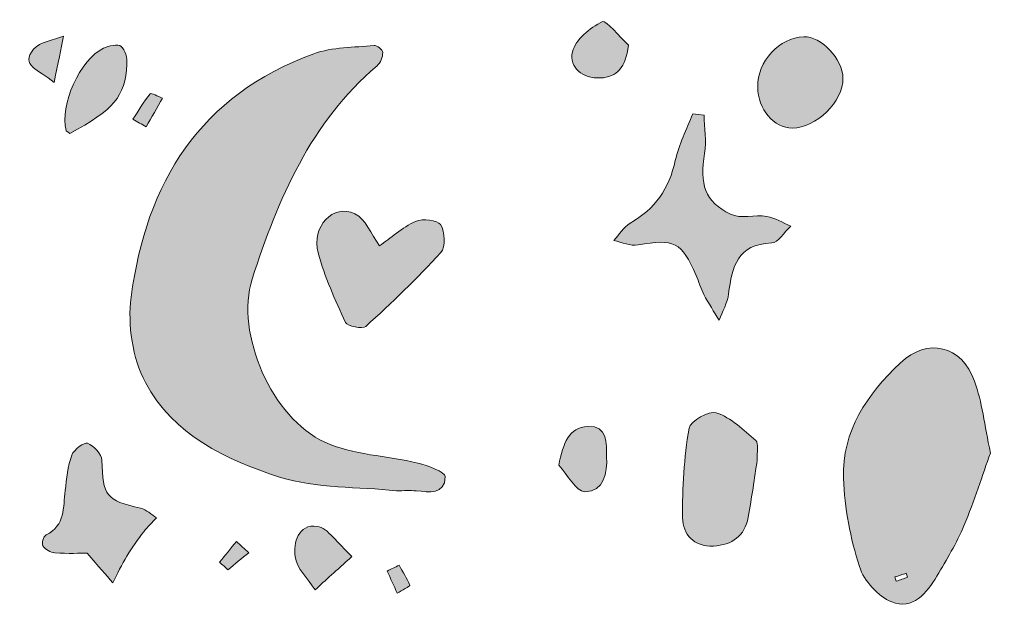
# Model space of a CAD drawing. Header units: centimetres. Extents: x -3.2 to 24.3, y 7.3 to 22.4.
# Drawn here: x 10.298 to 13.945, y 20.047 to 22.235 of the extents above; entities that cross this region are included whole.
import ezdxf

# ---------------------------------------------------------------- set-up
doc = ezdxf.new("R2010")
doc.units = ezdxf.units.CM
doc.header["$MEASUREMENT"] = 0
doc.layers.add('Layer 1', color=7, linetype='Continuous', lineweight=0)

msp = doc.modelspace()

# ---------------------------------------------------------------- hatches: boundary and pattern name
at = {"layer": 'Layer 1', "true_color": 0x000000, "transparency": 33554687}
h = msp.add_hatch(color=18, dxfattribs=at)
h.dxf.hatch_style = 2
edge = h.paths.add_edge_path()
edge.add_spline(control_points=[(12.5444, 22.1404), (12.5336, 22.0576), (12.5018, 22.0229), (12.4405, 22.02), (12.3757, 22.017), (12.3237, 22.0581), (12.3374, 22.1161), (12.348, 22.1612), (12.4023, 22.2047), (12.4479, 22.2278), (12.4618, 22.2348), (12.5112, 22.1715), (12.5444, 22.1404)], knot_values=[0, 0, 0, 0, 1, 1, 1, 2, 2, 2, 3, 3, 3, 4, 4, 4, 4], degree=3, periodic=0)
h = msp.add_hatch(color=18, dxfattribs=at)
h.dxf.hatch_style = 2
edge = h.paths.add_edge_path()
edge.add_spline(control_points=[(10.425, 22.0032), (10.3661, 22.0525), (10.2981, 22.0651), (10.3493, 22.1258), (10.3726, 22.1534), (10.4219, 22.1589), (10.4594, 22.1744), (10.4496, 22.1255), (10.4398, 22.0767), (10.425, 22.0032)], knot_values=[0, 0, 0, 0, 1, 1, 1, 2, 2, 2, 3, 3, 3, 3], degree=3, periodic=0)
h = msp.add_hatch(color=18, dxfattribs=at)
h.dxf.hatch_style = 2
edge = h.paths.add_edge_path()
edge.add_spline(control_points=[(10.4823, 21.8151), (10.4735, 21.8216), (10.4693, 21.8231), (10.4687, 21.8255), (10.4445, 21.9179), (10.5209, 22.0891), (10.6068, 22.1294), (10.6265, 22.1386), (10.6598, 22.1464), (10.6723, 22.1365), (10.6877, 22.1243), (10.6948, 22.0925), (10.6934, 22.0699), (10.686, 21.9498), (10.6452, 21.9021), (10.4823, 21.8151)], knot_values=[0, 0, 0, 0, 1, 1, 1, 2, 2, 2, 3, 3, 3, 4, 4, 4, 5, 5, 5, 5], degree=3, periodic=0)
h = msp.add_hatch(color=18, dxfattribs=at)
h.dxf.hatch_style = 2
edge = h.paths.add_edge_path()
edge.add_spline(control_points=[(11.6881, 20.4956), (11.5472, 20.5104), (11.3942, 20.5033), (11.257, 20.5463), (11.0598, 20.6082), (10.864, 20.703), (10.7614, 20.8956), (10.7135, 20.9854), (10.6957, 21.1084), (10.709, 21.2106), (10.7636, 21.6327), (10.9636, 21.9575), (11.3829, 22.1089), (11.452, 22.1338), (11.5309, 22.1323), (11.6056, 22.1398), (11.616, 22.1409), (11.6378, 22.1228), (11.6376, 22.1141), (11.6371, 22.0972), (11.6291, 22.0755), (11.6166, 22.0648), (11.3711, 21.856), (11.2504, 21.5719), (11.1558, 21.2774), (11.0913, 21.0765), (11.2301, 20.763), (11.4234, 20.6746), (11.5276, 20.627), (11.6522, 20.6253), (11.7665, 20.598), (11.8038, 20.5891), (11.8678, 20.5644), (11.8676, 20.5477), (11.8666, 20.4783), (11.8082, 20.4913), (11.7603, 20.4953), (11.738, 20.4971), (11.7155, 20.4956), (11.6881, 20.4956)], knot_values=[0, 0, 0, 0, 1, 1, 1, 2, 2, 2, 3, 3, 3, 4, 4, 4, 5, 5, 5, 6, 6, 6, 7, 7, 7, 8, 8, 8, 9, 9, 9, 10, 10, 10, 11, 11, 11, 12, 12, 12, 13, 13, 13, 13], degree=3, periodic=0)
h = msp.add_hatch(color=18, dxfattribs=at)
h.dxf.hatch_style = 2
edge = h.paths.add_edge_path()
edge.add_spline(control_points=[(13.3356, 22.0189), (13.3369, 21.9329), (13.2367, 21.8343), (13.148, 21.8344), (13.0804, 21.8345), (13.022, 21.9044), (13.0208, 21.9868), (13.0194, 22.0806), (13.1006, 22.1689), (13.191, 22.172), (13.2548, 22.1743), (13.3345, 22.0898), (13.3356, 22.0189)], knot_values=[0, 0, 0, 0, 1, 1, 1, 2, 2, 2, 3, 3, 3, 4, 4, 4, 4], degree=3, periodic=0)
h = msp.add_hatch(color=18, dxfattribs=at)
h.dxf.hatch_style = 2
edge = h.paths.add_edge_path()
edge.add_spline(control_points=[(10.7157, 21.8677), (10.7362, 21.8993), (10.7551, 21.9324), (10.779, 21.9613), (10.7826, 21.9657), (10.8091, 21.9514), (10.825, 21.9458), (10.8048, 21.9102), (10.7846, 21.8747), (10.7644, 21.8392), (10.7481, 21.8487), (10.7319, 21.8582), (10.7157, 21.8677)], knot_values=[0, 0, 0, 0, 1, 1, 1, 2, 2, 2, 3, 3, 3, 4, 4, 4, 4], degree=3, periodic=0)
h = msp.add_hatch(color=18, dxfattribs=at)
h.dxf.hatch_style = 2
edge = h.paths.add_edge_path()
edge.add_spline(control_points=[(12.8228, 21.8827), (12.8239, 21.8355), (12.8324, 21.7871), (12.8247, 21.7414), (12.8058, 21.6294), (12.8253, 21.5629), (12.9203, 21.5167), (12.9575, 21.4986), (13.0104, 21.5156), (13.0549, 21.5086), (13.0853, 21.5038), (13.1135, 21.4849), (13.1427, 21.4724), (13.1194, 21.4507), (13.0967, 21.4111), (13.0728, 21.4104), (12.9454, 21.4065), (12.9261, 21.3212), (12.9136, 21.2229), (12.9093, 21.1893), (12.8909, 21.1576), (12.8789, 21.1251), (12.8599, 21.1566), (12.8395, 21.1874), (12.8223, 21.2199), (12.8105, 21.2424), (12.804, 21.2676), (12.7937, 21.291), (12.7392, 21.4155), (12.7129, 21.4271), (12.5793, 21.4032), (12.5514, 21.3982), (12.5198, 21.4135), (12.49, 21.4194), (12.5098, 21.4411), (12.5259, 21.4693), (12.5501, 21.4833), (12.6419, 21.5359), (12.6944, 21.6118), (12.7169, 21.7152), (12.7298, 21.7744), (12.7592, 21.8301), (12.7811, 21.8873), (12.795, 21.8857), (12.8089, 21.8842), (12.8228, 21.8827)], knot_values=[0, 0, 0, 0, 1, 1, 1, 2, 2, 2, 3, 3, 3, 4, 4, 4, 5, 5, 5, 6, 6, 6, 7, 7, 7, 8, 8, 8, 9, 9, 9, 10, 10, 10, 11, 11, 11, 12, 12, 12, 13, 13, 13, 14, 14, 14, 15, 15, 15, 15], degree=3, periodic=0)
h = msp.add_hatch(color=18, dxfattribs=at)
h.dxf.hatch_style = 2
edge = h.paths.add_edge_path()
edge.add_spline(control_points=[(11.6255, 21.4001), (11.6652, 21.428), (11.7083, 21.467), (11.7587, 21.4902), (11.784, 21.5018), (11.8404, 21.4955), (11.8508, 21.4782), (11.8666, 21.452), (11.8696, 21.3953), (11.8517, 21.3755), (11.7649, 21.2794), (11.6708, 21.1896), (11.5748, 21.1026), (11.5629, 21.0918), (11.5071, 21.1028), (11.5003, 21.1171), (11.4613, 21.2002), (11.423, 21.2852), (11.3996, 21.3736), (11.3735, 21.4721), (11.454, 21.5565), (11.535, 21.5184), (11.5733, 21.5003), (11.5935, 21.444), (11.6255, 21.4001)], knot_values=[0, 0, 0, 0, 1, 1, 1, 2, 2, 2, 3, 3, 3, 4, 4, 4, 5, 5, 5, 6, 6, 6, 7, 7, 7, 8, 8, 8, 8], degree=3, periodic=0)
h = msp.add_hatch(color=18, dxfattribs=at)
h.dxf.hatch_style = 2
edge = h.paths.add_edge_path()
edge.add_spline(control_points=[(13.574, 20.1759), (13.5723, 20.1809), (13.5707, 20.1859), (13.569, 20.1909), (13.555, 20.1863), (13.541, 20.1818), (13.5271, 20.1773), (13.5288, 20.172), (13.5306, 20.1668), (13.5323, 20.1615), (13.5462, 20.1663), (13.5601, 20.1711), (13.574, 20.1759), (13.574, 20.1759), (13.574, 20.1759), (13.574, 20.1759)], knot_values=[0, 0, 0, 0, 1, 1, 1, 2, 2, 2, 3, 3, 3, 4, 4, 4, 5, 5, 5, 5], degree=3, periodic=0)
edge = h.paths.add_edge_path()
edge.add_spline(control_points=[(13.8796, 20.6349), (13.8508, 20.5547), (13.8205, 20.4586), (13.7817, 20.3661), (13.7547, 20.3017), (13.7181, 20.241), (13.6823, 20.1807), (13.6449, 20.1177), (13.5927, 20.0537), (13.5154, 20.0848), (13.4652, 20.105), (13.4131, 20.1631), (13.3965, 20.2152), (13.3632, 20.32), (13.341, 20.4318), (13.3372, 20.5416), (13.3313, 20.7158), (13.4255, 20.8521), (13.5467, 20.967), (13.6475, 21.0626), (13.7737, 21.0322), (13.8212, 20.9003), (13.8489, 20.8234), (13.8574, 20.7396), (13.8796, 20.6349)], knot_values=[0, 0, 0, 0, 1, 1, 1, 2, 2, 2, 3, 3, 3, 4, 4, 4, 5, 5, 5, 6, 6, 6, 7, 7, 7, 8, 8, 8, 8], degree=3, periodic=0)
edge.add_line((13.8796, 20.6349), (13.8796, 20.6349))
h = msp.add_hatch(color=18, dxfattribs=at)
h.dxf.hatch_style = 2
edge = h.paths.add_edge_path()
edge.add_spline(control_points=[(13.019, 20.6082), (13.0088, 20.5426), (12.9991, 20.4698), (12.9858, 20.3976), (12.9729, 20.3279), (12.9266, 20.2953), (12.8574, 20.2915), (12.7839, 20.2876), (12.7452, 20.3356), (12.744, 20.3954), (12.7417, 20.5058), (12.7493, 20.6175), (12.7675, 20.7263), (12.7718, 20.7521), (12.8428, 20.7925), (12.8682, 20.7837), (12.9224, 20.7647), (12.9691, 20.7205), (13.0136, 20.6807), (13.0253, 20.6702), (13.0175, 20.6379), (13.019, 20.6082)], knot_values=[0, 0, 0, 0, 1, 1, 1, 2, 2, 2, 3, 3, 3, 4, 4, 4, 5, 5, 5, 6, 6, 6, 7, 7, 7, 7], degree=3, periodic=0)
h = msp.add_hatch(color=18, dxfattribs=at)
h.dxf.hatch_style = 2
edge = h.paths.add_edge_path()
edge.add_spline(control_points=[(12.287, 20.5897), (12.3036, 20.6722), (12.3235, 20.7292), (12.3941, 20.7334), (12.4696, 20.7378), (12.4616, 20.6677), (12.4636, 20.6209), (12.466, 20.5626), (12.455, 20.4912), (12.3831, 20.4921), (12.3507, 20.4926), (12.319, 20.5552), (12.287, 20.5897)], knot_values=[0, 0, 0, 0, 1, 1, 1, 2, 2, 2, 3, 3, 3, 4, 4, 4, 4], degree=3, periodic=0)
h = msp.add_hatch(color=18, dxfattribs=at)
h.dxf.hatch_style = 2
edge = h.paths.add_edge_path()
edge.add_spline(control_points=[(10.5466, 20.265), (10.5226, 20.265), (10.4751, 20.2629), (10.4279, 20.2662), (10.4119, 20.2673), (10.3922, 20.2789), (10.383, 20.2919), (10.3777, 20.2994), (10.3859, 20.3278), (10.3951, 20.3324), (10.4669, 20.3675), (10.4577, 20.4348), (10.4655, 20.4962), (10.4712, 20.5404), (10.4748, 20.5861), (10.49, 20.6271), (10.4976, 20.6476), (10.5365, 20.6763), (10.5482, 20.6712), (10.5714, 20.6611), (10.6005, 20.6307), (10.6012, 20.6079), (10.605, 20.4759), (10.6152, 20.4611), (10.7438, 20.4308), (10.7651, 20.4257), (10.7833, 20.4078), (10.803, 20.3959), (10.7871, 20.3788), (10.7698, 20.3628), (10.7558, 20.3443), (10.7337, 20.3153), (10.7122, 20.2855), (10.6934, 20.2543), (10.6742, 20.2225), (10.6586, 20.1886), (10.6414, 20.1556), (10.6156, 20.1854), (10.5897, 20.2152), (10.5466, 20.265)], knot_values=[0, 0, 0, 0, 1, 1, 1, 2, 2, 2, 3, 3, 3, 4, 4, 4, 5, 5, 5, 6, 6, 6, 7, 7, 7, 8, 8, 8, 9, 9, 9, 10, 10, 10, 11, 11, 11, 12, 12, 12, 13, 13, 13, 13], degree=3, periodic=0)
h = msp.add_hatch(color=18, dxfattribs=at)
h.dxf.hatch_style = 2
edge = h.paths.add_edge_path()
edge.add_spline(control_points=[(13.0826, 19.3859), (13.1188, 19.4061), (13.1565, 19.424), (13.1909, 19.4468), (13.3825, 19.5736), (13.5671, 19.7123), (13.7659, 19.8266), (14.0905, 20.0132), (14.4255, 20.1818), (14.7535, 20.3627), (14.8815, 20.4333), (14.8783, 20.4391), (14.9851, 20.3141), (14.6932, 20.0576), (14.3975, 19.8046), (14.1096, 19.543), (13.819, 19.279), (13.48, 19.0903), (13.1264, 18.9219), (13.1341, 18.9066), (13.1419, 18.8913), (13.1496, 18.876), (13.2329, 18.907), (13.3147, 18.9436), (13.4001, 18.9669), (13.4471, 18.9797), (13.5004, 18.9731), (13.5505, 18.9696), (13.62, 18.9648), (13.6903, 18.9601), (13.758, 18.9451), (13.8005, 18.9357), (13.8689, 18.912), (13.8727, 18.8868), (13.8809, 18.832), (13.8603, 18.7701), (13.839, 18.7159), (13.8348, 18.7051), (13.7689, 18.7042), (13.7427, 18.7189), (13.6767, 18.756), (13.6213, 18.8135), (13.5534, 18.8452), (13.513, 18.8641), (13.4505, 18.8653), (13.4094, 18.8477), (13.2723, 18.7889), (13.1396, 18.7285), (12.9861, 18.7877), (12.9709, 18.7936), (12.9432, 18.7779), (12.926, 18.7657), (12.6468, 18.5665), (12.3234, 18.4637), (12.0007, 18.3753), (11.7507, 18.3069), (11.5888, 18.1556), (11.4486, 17.9583), (11.4302, 17.9324), (11.4007, 17.9143), (11.3764, 17.8926), (11.3568, 17.9202), (11.3228, 17.9469), (11.3207, 17.9758), (11.3165, 18.0342), (11.3162, 18.0995), (11.3381, 18.152), (11.4143, 18.3346), (11.5586, 18.455), (11.7298, 18.5459), (11.7436, 18.5532), (11.7597, 18.5574), (11.7752, 18.5597), (11.7834, 18.5608), (11.7926, 18.5545), (11.8159, 18.5468), (11.7812, 18.5009), (11.7503, 18.4602), (11.7063, 18.4022), (11.7471, 18.4102), (11.7707, 18.4111), (11.7913, 18.4194), (12.0769, 18.5336), (12.3632, 18.6439), (12.6104, 18.8367), (12.7998, 18.9844), (13.0015, 19.1122), (13.2387, 19.1809), (13.3278, 19.2067), (13.3996, 19.2886), (13.483, 19.3386), (13.5843, 19.3993), (13.6675, 19.4814), (13.7905, 19.5182), (13.909, 19.5537), (14.0124, 19.6456), (14.1169, 19.7204), (14.2604, 19.8231), (14.4006, 19.9307), (14.5384, 20.0409), (14.6163, 20.1031), (14.6866, 20.1748), (14.7805, 20.2606), (14.7367, 20.249), (14.7129, 20.2497), (14.7001, 20.2382), (14.4816, 20.0415), (14.2007, 19.9575), (13.9509, 19.8175), (13.7735, 19.718), (13.6037, 19.6027), (13.44, 19.4816), (13.3406, 19.408), (13.2458, 19.3429), (13.1197, 19.3451), (13.1073, 19.3587), (13.095, 19.3723), (13.0826, 19.3859)], knot_values=[0, 0, 0, 0, 1, 1, 1, 2, 2, 2, 3, 3, 3, 4, 4, 4, 5, 5, 5, 6, 6, 6, 7, 7, 7, 8, 8, 8, 9, 9, 9, 10, 10, 10, 11, 11, 11, 12, 12, 12, 13, 13, 13, 14, 14, 14, 15, 15, 15, 16, 16, 16, 17, 17, 17, 18, 18, 18, 19, 19, 19, 20, 20, 20, 21, 21, 21, 22, 22, 22, 23, 23, 23, 24, 24, 24, 25, 25, 25, 26, 26, 26, 27, 27, 27, 28, 28, 28, 29, 29, 29, 30, 30, 30, 31, 31, 31, 32, 32, 32, 33, 33, 33, 34, 34, 34, 35, 35, 35, 36, 36, 36, 37, 37, 37, 38, 38, 38, 39, 39, 39, 39], degree=3, periodic=0)
h = msp.add_hatch(color=18, dxfattribs=at)
h.dxf.hatch_style = 2
edge = h.paths.add_edge_path()
edge.add_spline(control_points=[(11.5237, 20.253), (11.4647, 20.1995), (11.4262, 20.1647), (11.3877, 20.1298), (11.3618, 20.1705), (11.3202, 20.2089), (11.3139, 20.2523), (11.3066, 20.3025), (11.3257, 20.3744), (11.3956, 20.3639), (11.4355, 20.3579), (11.4681, 20.3035), (11.5237, 20.253)], knot_values=[0, 0, 0, 0, 1, 1, 1, 2, 2, 2, 3, 3, 3, 4, 4, 4, 4], degree=3, periodic=0)
h = msp.add_hatch(color=18, dxfattribs=at)
h.dxf.hatch_style = 2
edge = h.paths.add_edge_path()
edge.add_spline(control_points=[(11.0354, 20.2321), (11.0561, 20.2575), (11.0768, 20.2829), (11.0975, 20.3082), (11.1126, 20.2944), (11.1277, 20.2806), (11.1428, 20.2668), (11.1171, 20.2457), (11.0914, 20.2246), (11.0657, 20.2035), (11.0556, 20.213), (11.0455, 20.2225), (11.0354, 20.2321)], knot_values=[0, 0, 0, 0, 1, 1, 1, 2, 2, 2, 3, 3, 3, 4, 4, 4, 4], degree=3, periodic=0)
h = msp.add_hatch(color=18, dxfattribs=at)
h.dxf.hatch_style = 2
edge = h.paths.add_edge_path()
edge.add_spline(control_points=[(11.6976, 20.2205), (11.7116, 20.1959), (11.7276, 20.1721), (11.7373, 20.1459), (11.7385, 20.1425), (11.7072, 20.1271), (11.6909, 20.1173), (11.6785, 20.1445), (11.6662, 20.1717), (11.6538, 20.199), (11.6684, 20.2061), (11.683, 20.2133), (11.6976, 20.2205)], knot_values=[0, 0, 0, 0, 1, 1, 1, 2, 2, 2, 3, 3, 3, 4, 4, 4, 4], degree=3, periodic=0)

# ---------------------------------------------------------------- linework, layer by layer
at = {"layer": 'Layer 1', "color": 18, "lineweight": 0, "true_color": 0x000000}
for points, knots in [([(12.5444, 22.1404), (12.5336, 22.0576), (12.5018, 22.0229), (12.4405, 22.02), (12.3757, 22.017), (12.3237, 22.0581), (12.3374, 22.1161), (12.348, 22.1612), (12.4023, 22.2047), (12.4479, 22.2278), (12.4618, 22.2348), (12.5112, 22.1715), (12.5444, 22.1404)], [0, 0, 0, 0, 1, 1, 1, 2, 2, 2, 3, 3, 3, 4, 4, 4, 4]), ([(12.5444, 22.1404), (12.5336, 22.0576), (12.5018, 22.0229), (12.4405, 22.02), (12.3757, 22.017), (12.3237, 22.0581), (12.3374, 22.1161), (12.348, 22.1612), (12.4023, 22.2047), (12.4479, 22.2278), (12.4618, 22.2348), (12.5112, 22.1715), (12.5444, 22.1404)], [0, 0, 0, 0, 1, 1, 1, 2, 2, 2, 3, 3, 3, 4, 4, 4, 4]), ([(10.425, 22.0032), (10.3661, 22.0525), (10.2981, 22.0651), (10.3493, 22.1258), (10.3726, 22.1534), (10.4219, 22.1589), (10.4594, 22.1744), (10.4496, 22.1255), (10.4398, 22.0767), (10.425, 22.0032)], [0, 0, 0, 0, 1, 1, 1, 2, 2, 2, 3, 3, 3, 3]), ([(10.425, 22.0032), (10.3661, 22.0525), (10.2981, 22.0651), (10.3493, 22.1258), (10.3726, 22.1534), (10.4219, 22.1589), (10.4594, 22.1744), (10.4496, 22.1255), (10.4398, 22.0767), (10.425, 22.0032)], [0, 0, 0, 0, 1, 1, 1, 2, 2, 2, 3, 3, 3, 3]), ([(10.4823, 21.8151), (10.4735, 21.8216), (10.4693, 21.8231), (10.4687, 21.8255), (10.4445, 21.9179), (10.5209, 22.0891), (10.6068, 22.1294), (10.6265, 22.1386), (10.6598, 22.1464), (10.6723, 22.1365), (10.6877, 22.1243), (10.6948, 22.0925), (10.6934, 22.0699), (10.686, 21.9498), (10.6452, 21.9021), (10.4823, 21.8151)], [0, 0, 0, 0, 1, 1, 1, 2, 2, 2, 3, 3, 3, 4, 4, 4, 5, 5, 5, 5]), ([(10.4823, 21.8151), (10.4735, 21.8216), (10.4693, 21.8231), (10.4687, 21.8255), (10.4445, 21.9179), (10.5209, 22.0891), (10.6068, 22.1294), (10.6265, 22.1386), (10.6598, 22.1464), (10.6723, 22.1365), (10.6877, 22.1243), (10.6948, 22.0925), (10.6934, 22.0699), (10.686, 21.9498), (10.6452, 21.9021), (10.4823, 21.8151)], [0, 0, 0, 0, 1, 1, 1, 2, 2, 2, 3, 3, 3, 4, 4, 4, 5, 5, 5, 5]), ([(11.6881, 20.4956), (11.5472, 20.5104), (11.3942, 20.5033), (11.257, 20.5463), (11.0598, 20.6082), (10.864, 20.703), (10.7614, 20.8956), (10.7135, 20.9854), (10.6957, 21.1084), (10.709, 21.2106), (10.7636, 21.6327), (10.9636, 21.9575), (11.3829, 22.1089), (11.452, 22.1338), (11.5309, 22.1323), (11.6056, 22.1398), (11.616, 22.1409), (11.6378, 22.1228), (11.6376, 22.1141), (11.6371, 22.0972), (11.6291, 22.0755), (11.6166, 22.0648), (11.3711, 21.856), (11.2504, 21.5719), (11.1558, 21.2774), (11.0913, 21.0765), (11.2301, 20.763), (11.4234, 20.6746), (11.5276, 20.627), (11.6522, 20.6253), (11.7665, 20.598), (11.8038, 20.5891), (11.8678, 20.5644), (11.8676, 20.5477), (11.8666, 20.4783), (11.8082, 20.4913), (11.7603, 20.4953), (11.738, 20.4971), (11.7155, 20.4956), (11.6881, 20.4956)], [0, 0, 0, 0, 1, 1, 1, 2, 2, 2, 3, 3, 3, 4, 4, 4, 5, 5, 5, 6, 6, 6, 7, 7, 7, 8, 8, 8, 9, 9, 9, 10, 10, 10, 11, 11, 11, 12, 12, 12, 13, 13, 13, 13]), ([(11.6881, 20.4956), (11.5472, 20.5104), (11.3942, 20.5033), (11.257, 20.5463), (11.0598, 20.6082), (10.864, 20.703), (10.7614, 20.8956), (10.7135, 20.9854), (10.6957, 21.1084), (10.709, 21.2106), (10.7636, 21.6327), (10.9636, 21.9575), (11.3829, 22.1089), (11.452, 22.1338), (11.5309, 22.1323), (11.6056, 22.1398), (11.616, 22.1409), (11.6378, 22.1228), (11.6376, 22.1141), (11.6371, 22.0972), (11.6291, 22.0755), (11.6166, 22.0648), (11.3711, 21.856), (11.2504, 21.5719), (11.1558, 21.2774), (11.0913, 21.0765), (11.2301, 20.763), (11.4234, 20.6746), (11.5276, 20.627), (11.6522, 20.6253), (11.7665, 20.598), (11.8038, 20.5891), (11.8678, 20.5644), (11.8676, 20.5477), (11.8666, 20.4783), (11.8082, 20.4913), (11.7603, 20.4953), (11.738, 20.4971), (11.7155, 20.4956), (11.6881, 20.4956)], [0, 0, 0, 0, 1, 1, 1, 2, 2, 2, 3, 3, 3, 4, 4, 4, 5, 5, 5, 6, 6, 6, 7, 7, 7, 8, 8, 8, 9, 9, 9, 10, 10, 10, 11, 11, 11, 12, 12, 12, 13, 13, 13, 13]), ([(13.3356, 22.0189), (13.3369, 21.9329), (13.2367, 21.8343), (13.148, 21.8344), (13.0804, 21.8345), (13.022, 21.9044), (13.0208, 21.9868), (13.0194, 22.0806), (13.1006, 22.1689), (13.191, 22.172), (13.2548, 22.1743), (13.3345, 22.0898), (13.3356, 22.0189)], [0, 0, 0, 0, 1, 1, 1, 2, 2, 2, 3, 3, 3, 4, 4, 4, 4]), ([(13.3356, 22.0189), (13.3369, 21.9329), (13.2367, 21.8343), (13.148, 21.8344), (13.0804, 21.8345), (13.022, 21.9044), (13.0208, 21.9868), (13.0194, 22.0806), (13.1006, 22.1689), (13.191, 22.172), (13.2548, 22.1743), (13.3345, 22.0898), (13.3356, 22.0189)], [0, 0, 0, 0, 1, 1, 1, 2, 2, 2, 3, 3, 3, 4, 4, 4, 4]), ([(10.7157, 21.8677), (10.7362, 21.8993), (10.7551, 21.9324), (10.779, 21.9613), (10.7826, 21.9657), (10.8091, 21.9514), (10.825, 21.9458), (10.8048, 21.9102), (10.7846, 21.8747), (10.7644, 21.8392), (10.7481, 21.8487), (10.7319, 21.8582), (10.7157, 21.8677)], [0, 0, 0, 0, 1, 1, 1, 2, 2, 2, 3, 3, 3, 4, 4, 4, 4]), ([(10.7157, 21.8677), (10.7362, 21.8993), (10.7551, 21.9324), (10.779, 21.9613), (10.7826, 21.9657), (10.8091, 21.9514), (10.825, 21.9458), (10.8048, 21.9102), (10.7846, 21.8747), (10.7644, 21.8392), (10.7481, 21.8487), (10.7319, 21.8582), (10.7157, 21.8677)], [0, 0, 0, 0, 1, 1, 1, 2, 2, 2, 3, 3, 3, 4, 4, 4, 4]), ([(12.8228, 21.8827), (12.8239, 21.8355), (12.8324, 21.7871), (12.8247, 21.7414), (12.8058, 21.6294), (12.8253, 21.5629), (12.9203, 21.5167), (12.9575, 21.4986), (13.0104, 21.5156), (13.0549, 21.5086), (13.0853, 21.5038), (13.1135, 21.4849), (13.1427, 21.4724), (13.1194, 21.4507), (13.0967, 21.4111), (13.0728, 21.4104), (12.9454, 21.4065), (12.9261, 21.3212), (12.9136, 21.2229), (12.9093, 21.1893), (12.8909, 21.1576), (12.8789, 21.1251), (12.8599, 21.1566), (12.8395, 21.1874), (12.8223, 21.2199), (12.8105, 21.2424), (12.804, 21.2676), (12.7937, 21.291), (12.7392, 21.4155), (12.7129, 21.4271), (12.5793, 21.4032), (12.5514, 21.3982), (12.5198, 21.4135), (12.49, 21.4194), (12.5098, 21.4411), (12.5259, 21.4693), (12.5501, 21.4833), (12.6419, 21.5359), (12.6944, 21.6118), (12.7169, 21.7152), (12.7298, 21.7744), (12.7592, 21.8301), (12.7811, 21.8873), (12.795, 21.8857), (12.8089, 21.8842), (12.8228, 21.8827)], [0, 0, 0, 0, 1, 1, 1, 2, 2, 2, 3, 3, 3, 4, 4, 4, 5, 5, 5, 6, 6, 6, 7, 7, 7, 8, 8, 8, 9, 9, 9, 10, 10, 10, 11, 11, 11, 12, 12, 12, 13, 13, 13, 14, 14, 14, 15, 15, 15, 15]), ([(12.8228, 21.8827), (12.8239, 21.8355), (12.8324, 21.7871), (12.8247, 21.7414), (12.8058, 21.6294), (12.8253, 21.5629), (12.9203, 21.5167), (12.9575, 21.4986), (13.0104, 21.5156), (13.0549, 21.5086), (13.0853, 21.5038), (13.1135, 21.4849), (13.1427, 21.4724), (13.1194, 21.4507), (13.0967, 21.4111), (13.0728, 21.4104), (12.9454, 21.4065), (12.9261, 21.3212), (12.9136, 21.2229), (12.9093, 21.1893), (12.8909, 21.1576), (12.8789, 21.1251), (12.8599, 21.1566), (12.8395, 21.1874), (12.8223, 21.2199), (12.8105, 21.2424), (12.804, 21.2676), (12.7937, 21.291), (12.7392, 21.4155), (12.7129, 21.4271), (12.5793, 21.4032), (12.5514, 21.3982), (12.5198, 21.4135), (12.49, 21.4194), (12.5098, 21.4411), (12.5259, 21.4693), (12.5501, 21.4833), (12.6419, 21.5359), (12.6944, 21.6118), (12.7169, 21.7152), (12.7298, 21.7744), (12.7592, 21.8301), (12.7811, 21.8873), (12.795, 21.8857), (12.8089, 21.8842), (12.8228, 21.8827)], [0, 0, 0, 0, 1, 1, 1, 2, 2, 2, 3, 3, 3, 4, 4, 4, 5, 5, 5, 6, 6, 6, 7, 7, 7, 8, 8, 8, 9, 9, 9, 10, 10, 10, 11, 11, 11, 12, 12, 12, 13, 13, 13, 14, 14, 14, 15, 15, 15, 15]), ([(11.6255, 21.4001), (11.6652, 21.428), (11.7083, 21.467), (11.7587, 21.4902), (11.784, 21.5018), (11.8404, 21.4955), (11.8508, 21.4782), (11.8666, 21.452), (11.8696, 21.3953), (11.8517, 21.3755), (11.7649, 21.2794), (11.6708, 21.1896), (11.5748, 21.1026), (11.5629, 21.0918), (11.5071, 21.1028), (11.5003, 21.1171), (11.4613, 21.2002), (11.423, 21.2852), (11.3996, 21.3736), (11.3735, 21.4721), (11.454, 21.5565), (11.535, 21.5184), (11.5733, 21.5003), (11.5935, 21.444), (11.6255, 21.4001)], [0, 0, 0, 0, 1, 1, 1, 2, 2, 2, 3, 3, 3, 4, 4, 4, 5, 5, 5, 6, 6, 6, 7, 7, 7, 8, 8, 8, 8]), ([(11.6255, 21.4001), (11.6652, 21.428), (11.7083, 21.467), (11.7587, 21.4902), (11.784, 21.5018), (11.8404, 21.4955), (11.8508, 21.4782), (11.8666, 21.452), (11.8696, 21.3953), (11.8517, 21.3755), (11.7649, 21.2794), (11.6708, 21.1896), (11.5748, 21.1026), (11.5629, 21.0918), (11.5071, 21.1028), (11.5003, 21.1171), (11.4613, 21.2002), (11.423, 21.2852), (11.3996, 21.3736), (11.3735, 21.4721), (11.454, 21.5565), (11.535, 21.5184), (11.5733, 21.5003), (11.5935, 21.444), (11.6255, 21.4001)], [0, 0, 0, 0, 1, 1, 1, 2, 2, 2, 3, 3, 3, 4, 4, 4, 5, 5, 5, 6, 6, 6, 7, 7, 7, 8, 8, 8, 8]), ([(13.8796, 20.6349), (13.8508, 20.5547), (13.8205, 20.4586), (13.7817, 20.3661), (13.7547, 20.3017), (13.7181, 20.241), (13.6823, 20.1807), (13.6449, 20.1177), (13.5927, 20.0537), (13.5154, 20.0848), (13.4652, 20.105), (13.4131, 20.1631), (13.3965, 20.2152), (13.3632, 20.32), (13.341, 20.4318), (13.3372, 20.5416), (13.3313, 20.7158), (13.4255, 20.8521), (13.5467, 20.967), (13.6475, 21.0626), (13.7737, 21.0322), (13.8212, 20.9003), (13.8489, 20.8234), (13.8574, 20.7396), (13.8796, 20.6349)], [0, 0, 0, 0, 1, 1, 1, 2, 2, 2, 3, 3, 3, 4, 4, 4, 5, 5, 5, 6, 6, 6, 7, 7, 7, 8, 8, 8, 8]), ([(13.8796, 20.6349), (13.8508, 20.5547), (13.8205, 20.4586), (13.7817, 20.3661), (13.7547, 20.3017), (13.7181, 20.241), (13.6823, 20.1807), (13.6449, 20.1177), (13.5927, 20.0537), (13.5154, 20.0848), (13.4652, 20.105), (13.4131, 20.1631), (13.3965, 20.2152), (13.3632, 20.32), (13.341, 20.4318), (13.3372, 20.5416), (13.3313, 20.7158), (13.4255, 20.8521), (13.5467, 20.967), (13.6475, 21.0626), (13.7737, 21.0322), (13.8212, 20.9003), (13.8489, 20.8234), (13.8574, 20.7396), (13.8796, 20.6349)], [0, 0, 0, 0, 1, 1, 1, 2, 2, 2, 3, 3, 3, 4, 4, 4, 5, 5, 5, 6, 6, 6, 7, 7, 7, 8, 8, 8, 8]), ([(13.019, 20.6082), (13.0088, 20.5426), (12.9991, 20.4698), (12.9858, 20.3976), (12.9729, 20.3279), (12.9266, 20.2953), (12.8574, 20.2915), (12.7839, 20.2876), (12.7452, 20.3356), (12.744, 20.3954), (12.7417, 20.5058), (12.7493, 20.6175), (12.7675, 20.7263), (12.7718, 20.7521), (12.8428, 20.7925), (12.8682, 20.7837), (12.9224, 20.7647), (12.9691, 20.7205), (13.0136, 20.6807), (13.0253, 20.6702), (13.0175, 20.6379), (13.019, 20.6082)], [0, 0, 0, 0, 1, 1, 1, 2, 2, 2, 3, 3, 3, 4, 4, 4, 5, 5, 5, 6, 6, 6, 7, 7, 7, 7]), ([(13.019, 20.6082), (13.0088, 20.5426), (12.9991, 20.4698), (12.9858, 20.3976), (12.9729, 20.3279), (12.9266, 20.2953), (12.8574, 20.2915), (12.7839, 20.2876), (12.7452, 20.3356), (12.744, 20.3954), (12.7417, 20.5058), (12.7493, 20.6175), (12.7675, 20.7263), (12.7718, 20.7521), (12.8428, 20.7925), (12.8682, 20.7837), (12.9224, 20.7647), (12.9691, 20.7205), (13.0136, 20.6807), (13.0253, 20.6702), (13.0175, 20.6379), (13.019, 20.6082)], [0, 0, 0, 0, 1, 1, 1, 2, 2, 2, 3, 3, 3, 4, 4, 4, 5, 5, 5, 6, 6, 6, 7, 7, 7, 7]), ([(12.287, 20.5897), (12.3036, 20.6722), (12.3235, 20.7292), (12.3941, 20.7334), (12.4696, 20.7378), (12.4616, 20.6677), (12.4636, 20.6209), (12.466, 20.5626), (12.455, 20.4912), (12.3831, 20.4921), (12.3507, 20.4926), (12.319, 20.5552), (12.287, 20.5897)], [0, 0, 0, 0, 1, 1, 1, 2, 2, 2, 3, 3, 3, 4, 4, 4, 4]), ([(12.287, 20.5897), (12.3036, 20.6722), (12.3235, 20.7292), (12.3941, 20.7334), (12.4696, 20.7378), (12.4616, 20.6677), (12.4636, 20.6209), (12.466, 20.5626), (12.455, 20.4912), (12.3831, 20.4921), (12.3507, 20.4926), (12.319, 20.5552), (12.287, 20.5897)], [0, 0, 0, 0, 1, 1, 1, 2, 2, 2, 3, 3, 3, 4, 4, 4, 4]), ([(10.5466, 20.265), (10.5226, 20.265), (10.4751, 20.2629), (10.4279, 20.2662), (10.4119, 20.2673), (10.3922, 20.2789), (10.383, 20.2919), (10.3777, 20.2994), (10.3859, 20.3278), (10.3951, 20.3324), (10.4669, 20.3675), (10.4577, 20.4348), (10.4655, 20.4962), (10.4712, 20.5404), (10.4748, 20.5861), (10.49, 20.6271), (10.4976, 20.6476), (10.5365, 20.6763), (10.5482, 20.6712), (10.5714, 20.6611), (10.6005, 20.6307), (10.6012, 20.6079), (10.605, 20.4759), (10.6152, 20.4611), (10.7438, 20.4308), (10.7651, 20.4257), (10.7833, 20.4078), (10.803, 20.3959), (10.7871, 20.3788), (10.7698, 20.3628), (10.7558, 20.3443), (10.7337, 20.3153), (10.7122, 20.2855), (10.6934, 20.2543), (10.6742, 20.2225), (10.6586, 20.1886), (10.6414, 20.1556), (10.6156, 20.1854), (10.5897, 20.2152), (10.5466, 20.265)], [0, 0, 0, 0, 1, 1, 1, 2, 2, 2, 3, 3, 3, 4, 4, 4, 5, 5, 5, 6, 6, 6, 7, 7, 7, 8, 8, 8, 9, 9, 9, 10, 10, 10, 11, 11, 11, 12, 12, 12, 13, 13, 13, 13]), ([(10.5466, 20.265), (10.5226, 20.265), (10.4751, 20.2629), (10.4279, 20.2662), (10.4119, 20.2673), (10.3922, 20.2789), (10.383, 20.2919), (10.3777, 20.2994), (10.3859, 20.3278), (10.3951, 20.3324), (10.4669, 20.3675), (10.4577, 20.4348), (10.4655, 20.4962), (10.4712, 20.5404), (10.4748, 20.5861), (10.49, 20.6271), (10.4976, 20.6476), (10.5365, 20.6763), (10.5482, 20.6712), (10.5714, 20.6611), (10.6005, 20.6307), (10.6012, 20.6079), (10.605, 20.4759), (10.6152, 20.4611), (10.7438, 20.4308), (10.7651, 20.4257), (10.7833, 20.4078), (10.803, 20.3959), (10.7871, 20.3788), (10.7698, 20.3628), (10.7558, 20.3443), (10.7337, 20.3153), (10.7122, 20.2855), (10.6934, 20.2543), (10.6742, 20.2225), (10.6586, 20.1886), (10.6414, 20.1556), (10.6156, 20.1854), (10.5897, 20.2152), (10.5466, 20.265)], [0, 0, 0, 0, 1, 1, 1, 2, 2, 2, 3, 3, 3, 4, 4, 4, 5, 5, 5, 6, 6, 6, 7, 7, 7, 8, 8, 8, 9, 9, 9, 10, 10, 10, 11, 11, 11, 12, 12, 12, 13, 13, 13, 13]), ([(13.0826, 19.3859), (13.1188, 19.4061), (13.1565, 19.424), (13.1909, 19.4468), (13.3825, 19.5736), (13.5671, 19.7123), (13.7659, 19.8266), (14.0905, 20.0132), (14.4255, 20.1818), (14.7535, 20.3627), (14.8815, 20.4333), (14.8783, 20.4391), (14.9851, 20.3141), (14.6932, 20.0576), (14.3975, 19.8046), (14.1096, 19.543), (13.819, 19.279), (13.48, 19.0903), (13.1264, 18.9219), (13.1341, 18.9066), (13.1419, 18.8913), (13.1496, 18.876), (13.2329, 18.907), (13.3147, 18.9436), (13.4001, 18.9669), (13.4471, 18.9797), (13.5004, 18.9731), (13.5505, 18.9696), (13.62, 18.9648), (13.6903, 18.9601), (13.758, 18.9451), (13.8005, 18.9357), (13.8689, 18.912), (13.8727, 18.8868), (13.8809, 18.832), (13.8603, 18.7701), (13.839, 18.7159), (13.8348, 18.7051), (13.7689, 18.7042), (13.7427, 18.7189), (13.6767, 18.756), (13.6213, 18.8135), (13.5534, 18.8452), (13.513, 18.8641), (13.4505, 18.8653), (13.4094, 18.8477), (13.2723, 18.7889), (13.1396, 18.7285), (12.9861, 18.7877), (12.9709, 18.7936), (12.9432, 18.7779), (12.926, 18.7657), (12.6468, 18.5665), (12.3234, 18.4637), (12.0007, 18.3753), (11.7507, 18.3069), (11.5888, 18.1556), (11.4486, 17.9583), (11.4302, 17.9324), (11.4007, 17.9143), (11.3764, 17.8926), (11.3568, 17.9202), (11.3228, 17.9469), (11.3207, 17.9758), (11.3165, 18.0342), (11.3162, 18.0995), (11.3381, 18.152), (11.4143, 18.3346), (11.5586, 18.455), (11.7298, 18.5459), (11.7436, 18.5532), (11.7597, 18.5574), (11.7752, 18.5597), (11.7834, 18.5608), (11.7926, 18.5545), (11.8159, 18.5468), (11.7812, 18.5009), (11.7503, 18.4602), (11.7063, 18.4022), (11.7471, 18.4102), (11.7707, 18.4111), (11.7913, 18.4194), (12.0769, 18.5336), (12.3632, 18.6439), (12.6104, 18.8367), (12.7998, 18.9844), (13.0015, 19.1122), (13.2387, 19.1809), (13.3278, 19.2067), (13.3996, 19.2886), (13.483, 19.3386), (13.5843, 19.3993), (13.6675, 19.4814), (13.7905, 19.5182), (13.909, 19.5537), (14.0124, 19.6456), (14.1169, 19.7204), (14.2604, 19.8231), (14.4006, 19.9307), (14.5384, 20.0409), (14.6163, 20.1031), (14.6866, 20.1748), (14.7805, 20.2606), (14.7367, 20.249), (14.7129, 20.2497), (14.7001, 20.2382), (14.4816, 20.0415), (14.2007, 19.9575), (13.9509, 19.8175), (13.7735, 19.718), (13.6037, 19.6027), (13.44, 19.4816), (13.3406, 19.408), (13.2458, 19.3429), (13.1197, 19.3451), (13.1073, 19.3587), (13.095, 19.3723), (13.0826, 19.3859)], [0, 0, 0, 0, 1, 1, 1, 2, 2, 2, 3, 3, 3, 4, 4, 4, 5, 5, 5, 6, 6, 6, 7, 7, 7, 8, 8, 8, 9, 9, 9, 10, 10, 10, 11, 11, 11, 12, 12, 12, 13, 13, 13, 14, 14, 14, 15, 15, 15, 16, 16, 16, 17, 17, 17, 18, 18, 18, 19, 19, 19, 20, 20, 20, 21, 21, 21, 22, 22, 22, 23, 23, 23, 24, 24, 24, 25, 25, 25, 26, 26, 26, 27, 27, 27, 28, 28, 28, 29, 29, 29, 30, 30, 30, 31, 31, 31, 32, 32, 32, 33, 33, 33, 34, 34, 34, 35, 35, 35, 36, 36, 36, 37, 37, 37, 38, 38, 38, 39, 39, 39, 39]), ([(13.0826, 19.3859), (13.1188, 19.4061), (13.1565, 19.424), (13.1909, 19.4468), (13.3825, 19.5736), (13.5671, 19.7123), (13.7659, 19.8266), (14.0905, 20.0132), (14.4255, 20.1818), (14.7535, 20.3627), (14.8815, 20.4333), (14.8783, 20.4391), (14.9851, 20.3141), (14.6932, 20.0576), (14.3975, 19.8046), (14.1096, 19.543), (13.819, 19.279), (13.48, 19.0903), (13.1264, 18.9219), (13.1341, 18.9066), (13.1419, 18.8913), (13.1496, 18.876), (13.2329, 18.907), (13.3147, 18.9436), (13.4001, 18.9669), (13.4471, 18.9797), (13.5004, 18.9731), (13.5505, 18.9696), (13.62, 18.9648), (13.6903, 18.9601), (13.758, 18.9451), (13.8005, 18.9357), (13.8689, 18.912), (13.8727, 18.8868), (13.8809, 18.832), (13.8603, 18.7701), (13.839, 18.7159), (13.8348, 18.7051), (13.7689, 18.7042), (13.7427, 18.7189), (13.6767, 18.756), (13.6213, 18.8135), (13.5534, 18.8452), (13.513, 18.8641), (13.4505, 18.8653), (13.4094, 18.8477), (13.2723, 18.7889), (13.1396, 18.7285), (12.9861, 18.7877), (12.9709, 18.7936), (12.9432, 18.7779), (12.926, 18.7657), (12.6468, 18.5665), (12.3234, 18.4637), (12.0007, 18.3753), (11.7507, 18.3069), (11.5888, 18.1556), (11.4486, 17.9583), (11.4302, 17.9324), (11.4007, 17.9143), (11.3764, 17.8926), (11.3568, 17.9202), (11.3228, 17.9469), (11.3207, 17.9758), (11.3165, 18.0342), (11.3162, 18.0995), (11.3381, 18.152), (11.4143, 18.3346), (11.5586, 18.455), (11.7298, 18.5459), (11.7436, 18.5532), (11.7597, 18.5574), (11.7752, 18.5597), (11.7834, 18.5608), (11.7926, 18.5545), (11.8159, 18.5468), (11.7812, 18.5009), (11.7503, 18.4602), (11.7063, 18.4022), (11.7471, 18.4102), (11.7707, 18.4111), (11.7913, 18.4194), (12.0769, 18.5336), (12.3632, 18.6439), (12.6104, 18.8367), (12.7998, 18.9844), (13.0015, 19.1122), (13.2387, 19.1809), (13.3278, 19.2067), (13.3996, 19.2886), (13.483, 19.3386), (13.5843, 19.3993), (13.6675, 19.4814), (13.7905, 19.5182), (13.909, 19.5537), (14.0124, 19.6456), (14.1169, 19.7204), (14.2604, 19.8231), (14.4006, 19.9307), (14.5384, 20.0409), (14.6163, 20.1031), (14.6866, 20.1748), (14.7805, 20.2606), (14.7367, 20.249), (14.7129, 20.2497), (14.7001, 20.2382), (14.4816, 20.0415), (14.2007, 19.9575), (13.9509, 19.8175), (13.7735, 19.718), (13.6037, 19.6027), (13.44, 19.4816), (13.3406, 19.408), (13.2458, 19.3429), (13.1197, 19.3451), (13.1073, 19.3587), (13.095, 19.3723), (13.0826, 19.3859)], [0, 0, 0, 0, 1, 1, 1, 2, 2, 2, 3, 3, 3, 4, 4, 4, 5, 5, 5, 6, 6, 6, 7, 7, 7, 8, 8, 8, 9, 9, 9, 10, 10, 10, 11, 11, 11, 12, 12, 12, 13, 13, 13, 14, 14, 14, 15, 15, 15, 16, 16, 16, 17, 17, 17, 18, 18, 18, 19, 19, 19, 20, 20, 20, 21, 21, 21, 22, 22, 22, 23, 23, 23, 24, 24, 24, 25, 25, 25, 26, 26, 26, 27, 27, 27, 28, 28, 28, 29, 29, 29, 30, 30, 30, 31, 31, 31, 32, 32, 32, 33, 33, 33, 34, 34, 34, 35, 35, 35, 36, 36, 36, 37, 37, 37, 38, 38, 38, 39, 39, 39, 39]), ([(11.5237, 20.253), (11.4647, 20.1995), (11.4262, 20.1647), (11.3877, 20.1298), (11.3618, 20.1705), (11.3202, 20.2089), (11.3139, 20.2523), (11.3066, 20.3025), (11.3257, 20.3744), (11.3956, 20.3639), (11.4355, 20.3579), (11.4681, 20.3035), (11.5237, 20.253)], [0, 0, 0, 0, 1, 1, 1, 2, 2, 2, 3, 3, 3, 4, 4, 4, 4]), ([(11.5237, 20.253), (11.4647, 20.1995), (11.4262, 20.1647), (11.3877, 20.1298), (11.3618, 20.1705), (11.3202, 20.2089), (11.3139, 20.2523), (11.3066, 20.3025), (11.3257, 20.3744), (11.3956, 20.3639), (11.4355, 20.3579), (11.4681, 20.3035), (11.5237, 20.253)], [0, 0, 0, 0, 1, 1, 1, 2, 2, 2, 3, 3, 3, 4, 4, 4, 4]), ([(11.0354, 20.2321), (11.0561, 20.2575), (11.0768, 20.2829), (11.0975, 20.3082), (11.1126, 20.2944), (11.1277, 20.2806), (11.1428, 20.2668), (11.1171, 20.2457), (11.0914, 20.2246), (11.0657, 20.2035), (11.0556, 20.213), (11.0455, 20.2225), (11.0354, 20.2321)], [0, 0, 0, 0, 1, 1, 1, 2, 2, 2, 3, 3, 3, 4, 4, 4, 4]), ([(11.0354, 20.2321), (11.0561, 20.2575), (11.0768, 20.2829), (11.0975, 20.3082), (11.1126, 20.2944), (11.1277, 20.2806), (11.1428, 20.2668), (11.1171, 20.2457), (11.0914, 20.2246), (11.0657, 20.2035), (11.0556, 20.213), (11.0455, 20.2225), (11.0354, 20.2321)], [0, 0, 0, 0, 1, 1, 1, 2, 2, 2, 3, 3, 3, 4, 4, 4, 4]), ([(11.6976, 20.2205), (11.7116, 20.1959), (11.7276, 20.1721), (11.7373, 20.1459), (11.7385, 20.1425), (11.7072, 20.1271), (11.6909, 20.1173), (11.6785, 20.1445), (11.6662, 20.1717), (11.6538, 20.199), (11.6684, 20.2061), (11.683, 20.2133), (11.6976, 20.2205)], [0, 0, 0, 0, 1, 1, 1, 2, 2, 2, 3, 3, 3, 4, 4, 4, 4]), ([(11.6976, 20.2205), (11.7116, 20.1959), (11.7276, 20.1721), (11.7373, 20.1459), (11.7385, 20.1425), (11.7072, 20.1271), (11.6909, 20.1173), (11.6785, 20.1445), (11.6662, 20.1717), (11.6538, 20.199), (11.6684, 20.2061), (11.683, 20.2133), (11.6976, 20.2205)], [0, 0, 0, 0, 1, 1, 1, 2, 2, 2, 3, 3, 3, 4, 4, 4, 4]), ([(13.574, 20.1759), (13.5723, 20.1809), (13.5707, 20.1859), (13.569, 20.1909), (13.555, 20.1863), (13.541, 20.1818), (13.5271, 20.1773), (13.5288, 20.172), (13.5306, 20.1668), (13.5323, 20.1615), (13.5462, 20.1663), (13.5601, 20.1711), (13.574, 20.1759)], [0, 0, 0, 0, 1, 1, 1, 2, 2, 2, 3, 3, 3, 4, 4, 4, 4]), ([(13.574, 20.1759), (13.5723, 20.1809), (13.5707, 20.1859), (13.569, 20.1909), (13.555, 20.1863), (13.541, 20.1818), (13.5271, 20.1773), (13.5288, 20.172), (13.5306, 20.1668), (13.5323, 20.1615), (13.5462, 20.1663), (13.5601, 20.1711), (13.574, 20.1759)], [0, 0, 0, 0, 1, 1, 1, 2, 2, 2, 3, 3, 3, 4, 4, 4, 4])]:
    msp.add_open_spline(points, degree=3, knots=knots, dxfattribs=at)
at = {"layer": 'Layer 1'}
for points, knots in [([(12.5444, 22.1404), (12.5336, 22.0576), (12.5018, 22.0229), (12.4405, 22.02), (12.3757, 22.017), (12.3237, 22.0581), (12.3374, 22.1161), (12.348, 22.1612), (12.4023, 22.2047), (12.4479, 22.2278), (12.4618, 22.2348), (12.5112, 22.1715), (12.5444, 22.1404)], [0, 0, 0, 0, 1, 1, 1, 2, 2, 2, 3, 3, 3, 4, 4, 4, 4]), ([(10.425, 22.0032), (10.3661, 22.0525), (10.2981, 22.0651), (10.3493, 22.1258), (10.3726, 22.1534), (10.4219, 22.1589), (10.4594, 22.1744), (10.4496, 22.1255), (10.4398, 22.0767), (10.425, 22.0032)], [0, 0, 0, 0, 1, 1, 1, 2, 2, 2, 3, 3, 3, 3]), ([(10.4823, 21.8151), (10.4735, 21.8216), (10.4693, 21.8231), (10.4687, 21.8255), (10.4445, 21.9179), (10.5209, 22.0891), (10.6068, 22.1294), (10.6265, 22.1386), (10.6598, 22.1464), (10.6723, 22.1365), (10.6877, 22.1243), (10.6948, 22.0925), (10.6934, 22.0699), (10.686, 21.9498), (10.6452, 21.9021), (10.4823, 21.8151)], [0, 0, 0, 0, 1, 1, 1, 2, 2, 2, 3, 3, 3, 4, 4, 4, 5, 5, 5, 5]), ([(11.6881, 20.4956), (11.5472, 20.5104), (11.3942, 20.5033), (11.257, 20.5463), (11.0598, 20.6082), (10.864, 20.703), (10.7614, 20.8956), (10.7135, 20.9854), (10.6957, 21.1084), (10.709, 21.2106), (10.7636, 21.6327), (10.9636, 21.9575), (11.3829, 22.1089), (11.452, 22.1338), (11.5309, 22.1323), (11.6056, 22.1398), (11.616, 22.1409), (11.6378, 22.1228), (11.6376, 22.1141), (11.6371, 22.0972), (11.6291, 22.0755), (11.6166, 22.0648), (11.3711, 21.856), (11.2504, 21.5719), (11.1558, 21.2774), (11.0913, 21.0765), (11.2301, 20.763), (11.4234, 20.6746), (11.5276, 20.627), (11.6522, 20.6253), (11.7665, 20.598), (11.8038, 20.5891), (11.8678, 20.5644), (11.8676, 20.5477), (11.8666, 20.4783), (11.8082, 20.4913), (11.7603, 20.4953), (11.738, 20.4971), (11.7155, 20.4956), (11.6881, 20.4956)], [0, 0, 0, 0, 1, 1, 1, 2, 2, 2, 3, 3, 3, 4, 4, 4, 5, 5, 5, 6, 6, 6, 7, 7, 7, 8, 8, 8, 9, 9, 9, 10, 10, 10, 11, 11, 11, 12, 12, 12, 13, 13, 13, 13]), ([(13.3356, 22.0189), (13.3369, 21.9329), (13.2367, 21.8343), (13.148, 21.8344), (13.0804, 21.8345), (13.022, 21.9044), (13.0208, 21.9868), (13.0194, 22.0806), (13.1006, 22.1689), (13.191, 22.172), (13.2548, 22.1743), (13.3345, 22.0898), (13.3356, 22.0189)], [0, 0, 0, 0, 1, 1, 1, 2, 2, 2, 3, 3, 3, 4, 4, 4, 4]), ([(10.7157, 21.8677), (10.7362, 21.8993), (10.7551, 21.9324), (10.779, 21.9613), (10.7826, 21.9657), (10.8091, 21.9514), (10.825, 21.9458), (10.8048, 21.9102), (10.7846, 21.8747), (10.7644, 21.8392), (10.7481, 21.8487), (10.7319, 21.8582), (10.7157, 21.8677)], [0, 0, 0, 0, 1, 1, 1, 2, 2, 2, 3, 3, 3, 4, 4, 4, 4]), ([(12.8228, 21.8827), (12.8239, 21.8355), (12.8324, 21.7871), (12.8247, 21.7414), (12.8058, 21.6294), (12.8253, 21.5629), (12.9203, 21.5167), (12.9575, 21.4986), (13.0104, 21.5156), (13.0549, 21.5086), (13.0853, 21.5038), (13.1135, 21.4849), (13.1427, 21.4724), (13.1194, 21.4507), (13.0967, 21.4111), (13.0728, 21.4104), (12.9454, 21.4065), (12.9261, 21.3212), (12.9136, 21.2229), (12.9093, 21.1893), (12.8909, 21.1576), (12.8789, 21.1251), (12.8599, 21.1566), (12.8395, 21.1874), (12.8223, 21.2199), (12.8105, 21.2424), (12.804, 21.2676), (12.7937, 21.291), (12.7392, 21.4155), (12.7129, 21.4271), (12.5793, 21.4032), (12.5514, 21.3982), (12.5198, 21.4135), (12.49, 21.4194), (12.5098, 21.4411), (12.5259, 21.4693), (12.5501, 21.4833), (12.6419, 21.5359), (12.6944, 21.6118), (12.7169, 21.7152), (12.7298, 21.7744), (12.7592, 21.8301), (12.7811, 21.8873), (12.795, 21.8857), (12.8089, 21.8842), (12.8228, 21.8827)], [0, 0, 0, 0, 1, 1, 1, 2, 2, 2, 3, 3, 3, 4, 4, 4, 5, 5, 5, 6, 6, 6, 7, 7, 7, 8, 8, 8, 9, 9, 9, 10, 10, 10, 11, 11, 11, 12, 12, 12, 13, 13, 13, 14, 14, 14, 15, 15, 15, 15]), ([(11.6255, 21.4001), (11.6652, 21.428), (11.7083, 21.467), (11.7587, 21.4902), (11.784, 21.5018), (11.8404, 21.4955), (11.8508, 21.4782), (11.8666, 21.452), (11.8696, 21.3953), (11.8517, 21.3755), (11.7649, 21.2794), (11.6708, 21.1896), (11.5748, 21.1026), (11.5629, 21.0918), (11.5071, 21.1028), (11.5003, 21.1171), (11.4613, 21.2002), (11.423, 21.2852), (11.3996, 21.3736), (11.3735, 21.4721), (11.454, 21.5565), (11.535, 21.5184), (11.5733, 21.5003), (11.5935, 21.444), (11.6255, 21.4001)], [0, 0, 0, 0, 1, 1, 1, 2, 2, 2, 3, 3, 3, 4, 4, 4, 5, 5, 5, 6, 6, 6, 7, 7, 7, 8, 8, 8, 8]), ([(13.8796, 20.6349), (13.8508, 20.5547), (13.8205, 20.4586), (13.7817, 20.3661), (13.7547, 20.3017), (13.7181, 20.241), (13.6823, 20.1807), (13.6449, 20.1177), (13.5927, 20.0537), (13.5154, 20.0848), (13.4652, 20.105), (13.4131, 20.1631), (13.3965, 20.2152), (13.3632, 20.32), (13.341, 20.4318), (13.3372, 20.5416), (13.3313, 20.7158), (13.4255, 20.8521), (13.5467, 20.967), (13.6475, 21.0626), (13.7737, 21.0322), (13.8212, 20.9003), (13.8489, 20.8234), (13.8574, 20.7396), (13.8796, 20.6349)], [0, 0, 0, 0, 1, 1, 1, 2, 2, 2, 3, 3, 3, 4, 4, 4, 5, 5, 5, 6, 6, 6, 7, 7, 7, 8, 8, 8, 8]), ([(13.019, 20.6082), (13.0088, 20.5426), (12.9991, 20.4698), (12.9858, 20.3976), (12.9729, 20.3279), (12.9266, 20.2953), (12.8574, 20.2915), (12.7839, 20.2876), (12.7452, 20.3356), (12.744, 20.3954), (12.7417, 20.5058), (12.7493, 20.6175), (12.7675, 20.7263), (12.7718, 20.7521), (12.8428, 20.7925), (12.8682, 20.7837), (12.9224, 20.7647), (12.9691, 20.7205), (13.0136, 20.6807), (13.0253, 20.6702), (13.0175, 20.6379), (13.019, 20.6082)], [0, 0, 0, 0, 1, 1, 1, 2, 2, 2, 3, 3, 3, 4, 4, 4, 5, 5, 5, 6, 6, 6, 7, 7, 7, 7]), ([(12.287, 20.5897), (12.3036, 20.6722), (12.3235, 20.7292), (12.3941, 20.7334), (12.4696, 20.7378), (12.4616, 20.6677), (12.4636, 20.6209), (12.466, 20.5626), (12.455, 20.4912), (12.3831, 20.4921), (12.3507, 20.4926), (12.319, 20.5552), (12.287, 20.5897)], [0, 0, 0, 0, 1, 1, 1, 2, 2, 2, 3, 3, 3, 4, 4, 4, 4]), ([(10.5466, 20.265), (10.5226, 20.265), (10.4751, 20.2629), (10.4279, 20.2662), (10.4119, 20.2673), (10.3922, 20.2789), (10.383, 20.2919), (10.3777, 20.2994), (10.3859, 20.3278), (10.3951, 20.3324), (10.4669, 20.3675), (10.4577, 20.4348), (10.4655, 20.4962), (10.4712, 20.5404), (10.4748, 20.5861), (10.49, 20.6271), (10.4976, 20.6476), (10.5365, 20.6763), (10.5482, 20.6712), (10.5714, 20.6611), (10.6005, 20.6307), (10.6012, 20.6079), (10.605, 20.4759), (10.6152, 20.4611), (10.7438, 20.4308), (10.7651, 20.4257), (10.7833, 20.4078), (10.803, 20.3959), (10.7871, 20.3788), (10.7698, 20.3628), (10.7558, 20.3443), (10.7337, 20.3153), (10.7122, 20.2855), (10.6934, 20.2543), (10.6742, 20.2225), (10.6586, 20.1886), (10.6414, 20.1556), (10.6156, 20.1854), (10.5897, 20.2152), (10.5466, 20.265)], [0, 0, 0, 0, 1, 1, 1, 2, 2, 2, 3, 3, 3, 4, 4, 4, 5, 5, 5, 6, 6, 6, 7, 7, 7, 8, 8, 8, 9, 9, 9, 10, 10, 10, 11, 11, 11, 12, 12, 12, 13, 13, 13, 13]), ([(13.0826, 19.3859), (13.1188, 19.4061), (13.1565, 19.424), (13.1909, 19.4468), (13.3825, 19.5736), (13.5671, 19.7123), (13.7659, 19.8266), (14.0905, 20.0132), (14.4255, 20.1818), (14.7535, 20.3627), (14.8815, 20.4333), (14.8783, 20.4391), (14.9851, 20.3141), (14.6932, 20.0576), (14.3975, 19.8046), (14.1096, 19.543), (13.819, 19.279), (13.48, 19.0903), (13.1264, 18.9219), (13.1341, 18.9066), (13.1419, 18.8913), (13.1496, 18.876), (13.2329, 18.907), (13.3147, 18.9436), (13.4001, 18.9669), (13.4471, 18.9797), (13.5004, 18.9731), (13.5505, 18.9696), (13.62, 18.9648), (13.6903, 18.9601), (13.758, 18.9451), (13.8005, 18.9357), (13.8689, 18.912), (13.8727, 18.8868), (13.8809, 18.832), (13.8603, 18.7701), (13.839, 18.7159), (13.8348, 18.7051), (13.7689, 18.7042), (13.7427, 18.7189), (13.6767, 18.756), (13.6213, 18.8135), (13.5534, 18.8452), (13.513, 18.8641), (13.4505, 18.8653), (13.4094, 18.8477), (13.2723, 18.7889), (13.1396, 18.7285), (12.9861, 18.7877), (12.9709, 18.7936), (12.9432, 18.7779), (12.926, 18.7657), (12.6468, 18.5665), (12.3234, 18.4637), (12.0007, 18.3753), (11.7507, 18.3069), (11.5888, 18.1556), (11.4486, 17.9583), (11.4302, 17.9324), (11.4007, 17.9143), (11.3764, 17.8926), (11.3568, 17.9202), (11.3228, 17.9469), (11.3207, 17.9758), (11.3165, 18.0342), (11.3162, 18.0995), (11.3381, 18.152), (11.4143, 18.3346), (11.5586, 18.455), (11.7298, 18.5459), (11.7436, 18.5532), (11.7597, 18.5574), (11.7752, 18.5597), (11.7834, 18.5608), (11.7926, 18.5545), (11.8159, 18.5468), (11.7812, 18.5009), (11.7503, 18.4602), (11.7063, 18.4022), (11.7471, 18.4102), (11.7707, 18.4111), (11.7913, 18.4194), (12.0769, 18.5336), (12.3632, 18.6439), (12.6104, 18.8367), (12.7998, 18.9844), (13.0015, 19.1122), (13.2387, 19.1809), (13.3278, 19.2067), (13.3996, 19.2886), (13.483, 19.3386), (13.5843, 19.3993), (13.6675, 19.4814), (13.7905, 19.5182), (13.909, 19.5537), (14.0124, 19.6456), (14.1169, 19.7204), (14.2604, 19.8231), (14.4006, 19.9307), (14.5384, 20.0409), (14.6163, 20.1031), (14.6866, 20.1748), (14.7805, 20.2606), (14.7367, 20.249), (14.7129, 20.2497), (14.7001, 20.2382), (14.4816, 20.0415), (14.2007, 19.9575), (13.9509, 19.8175), (13.7735, 19.718), (13.6037, 19.6027), (13.44, 19.4816), (13.3406, 19.408), (13.2458, 19.3429), (13.1197, 19.3451), (13.1073, 19.3587), (13.095, 19.3723), (13.0826, 19.3859)], [0, 0, 0, 0, 1, 1, 1, 2, 2, 2, 3, 3, 3, 4, 4, 4, 5, 5, 5, 6, 6, 6, 7, 7, 7, 8, 8, 8, 9, 9, 9, 10, 10, 10, 11, 11, 11, 12, 12, 12, 13, 13, 13, 14, 14, 14, 15, 15, 15, 16, 16, 16, 17, 17, 17, 18, 18, 18, 19, 19, 19, 20, 20, 20, 21, 21, 21, 22, 22, 22, 23, 23, 23, 24, 24, 24, 25, 25, 25, 26, 26, 26, 27, 27, 27, 28, 28, 28, 29, 29, 29, 30, 30, 30, 31, 31, 31, 32, 32, 32, 33, 33, 33, 34, 34, 34, 35, 35, 35, 36, 36, 36, 37, 37, 37, 38, 38, 38, 39, 39, 39, 39]), ([(11.5237, 20.253), (11.4647, 20.1995), (11.4262, 20.1647), (11.3877, 20.1298), (11.3618, 20.1705), (11.3202, 20.2089), (11.3139, 20.2523), (11.3066, 20.3025), (11.3257, 20.3744), (11.3956, 20.3639), (11.4355, 20.3579), (11.4681, 20.3035), (11.5237, 20.253)], [0, 0, 0, 0, 1, 1, 1, 2, 2, 2, 3, 3, 3, 4, 4, 4, 4]), ([(11.0354, 20.2321), (11.0561, 20.2575), (11.0768, 20.2829), (11.0975, 20.3082), (11.1126, 20.2944), (11.1277, 20.2806), (11.1428, 20.2668), (11.1171, 20.2457), (11.0914, 20.2246), (11.0657, 20.2035), (11.0556, 20.213), (11.0455, 20.2225), (11.0354, 20.2321)], [0, 0, 0, 0, 1, 1, 1, 2, 2, 2, 3, 3, 3, 4, 4, 4, 4]), ([(11.6976, 20.2205), (11.7116, 20.1959), (11.7276, 20.1721), (11.7373, 20.1459), (11.7385, 20.1425), (11.7072, 20.1271), (11.6909, 20.1173), (11.6785, 20.1445), (11.6662, 20.1717), (11.6538, 20.199), (11.6684, 20.2061), (11.683, 20.2133), (11.6976, 20.2205)], [0, 0, 0, 0, 1, 1, 1, 2, 2, 2, 3, 3, 3, 4, 4, 4, 4]), ([(13.574, 20.1759), (13.5723, 20.1809), (13.5707, 20.1859), (13.569, 20.1909), (13.555, 20.1863), (13.541, 20.1818), (13.5271, 20.1773), (13.5288, 20.172), (13.5306, 20.1668), (13.5323, 20.1615), (13.5462, 20.1663), (13.5601, 20.1711), (13.574, 20.1759), (13.574, 20.1759), (13.574, 20.1759), (13.574, 20.1759)], [0, 0, 0, 0, 1, 1, 1, 2, 2, 2, 3, 3, 3, 4, 4, 4, 5, 5, 5, 5])]:
    msp.add_open_spline(points, degree=3, knots=knots, dxfattribs=at)

doc.saveas('drawing.dxf')
